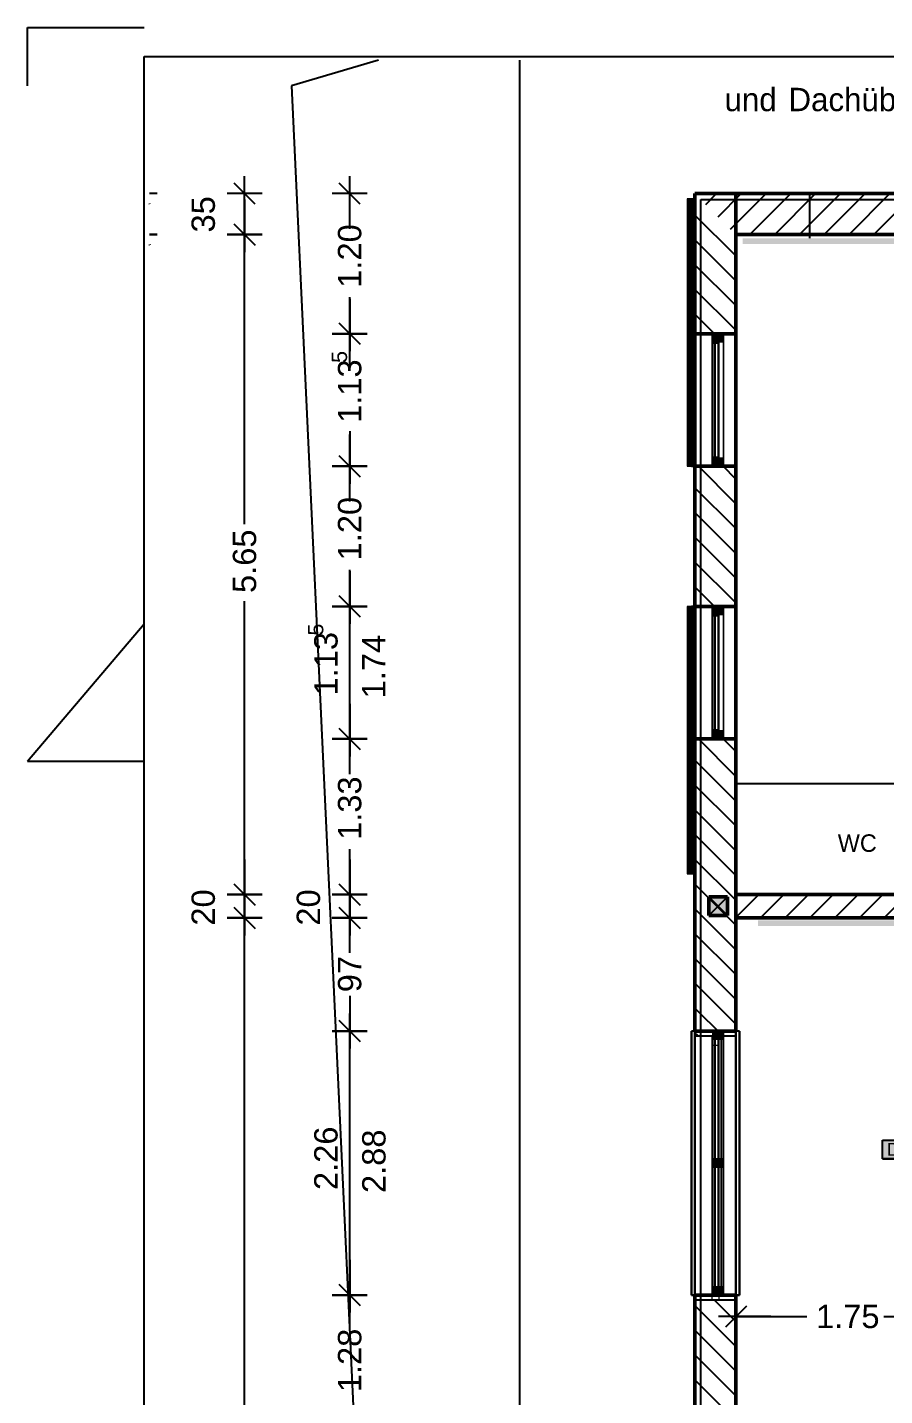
# Model space of a CAD drawing. Extents: x 0 to 756, y -25 to 420.
# Drawn here: x 0 to 146.7, y 185.7 to 420 of the extents above; entities that cross this region are included whole.
import ezdxf
from ezdxf.lldxf.tags import DXFTag

# ---------------------------------------------------------------- set-up
doc = ezdxf.new("R2010")
doc.units = 0
doc.layers.get('0').update_dxf_attribs({"lineweight": 25})
doc.layers.get('DEFPOINTS').update_dxf_attribs({"lineweight": 25})
for name, color, linetype, lineweight in [('A_Aussenwand', 7, 'Continuous', 25), ('A_Fenster', 7, 'Continuous', 25), ('A_Innenwand', 7, 'Continuous', 25), ('ALLGEMEIN01', 7, 'Continuous', 13), ('ALLGEMEIN03', 7, 'Continuous', 25), ('FENSTER', 7, 'Continuous', 13), ('FENSTERBANK', 7, 'Continuous', 13), ('H_Heizung', 7, 'Continuous', 25), ('PFOSTEN__ST_TZEN', 7, 'Continuous', 13), ('ST_TZE_HOLZ', 7, 'Continuous', 13), ('Standard', 7, 'Continuous', 25), ('VERSCHATTUNG', 7, 'Continuous', 13), ('WAND_HOLZ_NICHT_TRAGEND', 7, 'Continuous', 13), ('WAND_HOLZ_TRAGEND', 7, 'Continuous', 13), ('X_Planrahmen', 7, 'Continuous', 25), ('X_Text', 7, 'Continuous', 25)]:
    doc.layers.add(name, color=color, linetype=linetype, lineweight=lineweight)
doc.layers.add('A_Geschossdecke', color=7, linetype='Continuous', lineweight=25, true_color=0x008080)
doc.styles.get("Standard").update_dxf_attribs({"font": 'arial.ttf'})
tags = doc.linetypes.add('fein_strichliert', pattern=[4, 1, -2, 1]).pattern_tags.tags
tags[8:9] = [DXFTag(74, 4), DXFTag(75, 0), DXFTag(340, '0'), DXFTag(46, 0.0), DXFTag(50, 0.0), DXFTag(44, 0.0), DXFTag(45, 0.0)]
tags[6:7] = [DXFTag(74, 4), DXFTag(75, 0), DXFTag(340, '0'), DXFTag(46, 0.0), DXFTag(50, 0.0), DXFTag(44, 0.0), DXFTag(45, 0.0)]
tags[4:5] = [DXFTag(74, 4), DXFTag(75, 0), DXFTag(340, '0'), DXFTag(46, 0.0), DXFTag(50, 0.0), DXFTag(44, 0.0), DXFTag(45, 0.0)]
tags = doc.linetypes.add('VERDECKT2_S2', pattern=[0.27, 0.2, -0.07]).pattern_tags.tags
tags[6:7] = [DXFTag(74, 4), DXFTag(75, 0), DXFTag(340, '0'), DXFTag(46, 1.0), DXFTag(50, 0.0), DXFTag(44, 0.0), DXFTag(45, 0.0)]
tags[4:5] = [DXFTag(74, 4), DXFTag(75, 0), DXFTag(340, '0'), DXFTag(46, 1.0), DXFTag(50, 0.0), DXFTag(44, 0.0), DXFTag(45, 0.0)]

# ---------------------------------------------------------------- blocks, each defined once
blk = doc.blocks.new('Blockreferenz-A0T78OPROY', base_point=(0, -25))
at = {"layer": 'X_Planrahmen', "color": 0, "linetype": 'ByBlock', "lineweight": -2, "ltscale": 0.25}
for p, q in [((0, 420), (20, 420)), ((0, 410), (0, 420)), ((20, 415), (589, 415)), ((20, 5), (20, 415)), ((20, 317.8), (0, 294.3)), ((20, 294.3), (0, 294.3))]:
    blk.add_line(p, q, dxfattribs=at)
blk = doc.blocks.new('Referenz-A0T78OQ1OY')
at = {"layer": 'ALLGEMEIN01', "color": 0, "linetype": 'VERDECKT2_S2', "lineweight": -2, "ltscale": 0.25}
for p, q in [((60.12, 414.36), (45.23, 410)), ((84.28, 5.7), (84.28, 414.36)), ((133.91, 391.53), (133.91, 383.93))]:
    blk.add_line(p, q, dxfattribs=at)
at = {"layer": 'ALLGEMEIN03', "color": 0, "lineweight": -2}
blk.add_line((121.28, 290.53), (201.91, 290.53), dxfattribs=at)
at = {"layer": 'DEFPOINTS', "color": 0, "linetype": 'Continuous', "lineweight": -2, "ltscale": 0.25}
for p, q in [((114.28, 391.53), (114.28, 391.53)), ((114.28, 391.53), (114.28, 391.53)), ((114.28, 391.53), (114.28, 391.53)), ((114.28, 391.53), (114.28, 391.53)), ((114.28, 391.53), (114.28, 391.53)), ((114.28, 391.53), (114.28, 391.53)), ((114.28, 391.53), (114.28, 391.53)), ((114.28, 391.53), (114.28, 391.53)), ((37.19, 384.53), (37.19, 384.53)), ((121.28, 384.53), (121.28, 384.53)), ((121.28, 384.53), (121.28, 384.53)), ((121.28, 384.53), (121.28, 384.53)), ((121.28, 384.53), (121.28, 384.53)), ((121.28, 384.53), (121.28, 384.53)), ((121.28, 384.53), (121.28, 384.53)), ((121.28, 384.53), (121.28, 384.53)), ((121.28, 384.53), (121.28, 384.53)), ((55.19, 367.55), (55.19, 367.55)), ((114.28, 367.55), (114.28, 367.55)), ((114.28, 367.55), (114.28, 367.55)), ((55.19, 344.85), (55.19, 344.85)), ((114.28, 344.85), (114.28, 344.85)), ((114.28, 344.85), (114.28, 344.85)), ((55.19, 320.87), (55.19, 320.87)), ((114.28, 320.87), (114.28, 320.87)), ((114.28, 320.87), (114.28, 320.87)), ((55.19, 298.17), (55.19, 298.17)), ((114.28, 298.17), (114.28, 298.17)), ((114.28, 298.17), (114.28, 298.17)), ((37.19, 271.53), (37.19, 271.53)), ((55.19, 271.53), (55.19, 271.53)), ((121.28, 271.53), (121.28, 271.53)), ((121.28, 271.53), (121.28, 271.53)), ((121.28, 271.53), (121.28, 271.53)), ((121.28, 271.53), (121.28, 271.53)), ((37.19, 267.53), (37.19, 267.53)), ((55.19, 267.53), (55.19, 267.53)), ((121.28, 267.53), (121.28, 267.53)), ((121.28, 267.53), (121.28, 267.53)), ((121.28, 267.53), (121.28, 267.53)), ((121.28, 267.53), (121.28, 267.53)), ((121.28, 267.53), (121.28, 267.53)), ((121.28, 267.53), (121.28, 267.53)), ((55.19, 248.17), (55.19, 248.17)), ((114.28, 248.17), (114.28, 248.17)), ((114.28, 248.17), (114.28, 248.17)), ((55.19, 202.97), (55.19, 202.97)), ((114.28, 202.97), (114.28, 202.97)), ((114.28, 202.97), (114.28, 202.97)), ((121.28, 199.27), (121.28, 199.27))]:
    blk.add_line(p, q, dxfattribs=at)
at = {"layer": 'FENSTER', "color": 0, "linetype": 'Continuous', "ltscale": 0.13}
for p, q in [((119.18, 367.55), (117.34, 367.55)), ((117.34, 367.55), (117.34, 366.15)), ((117.34, 367.55), (117.34, 366.15)), ((119.18, 367.55), (117.34, 367.55)), ((117.34, 367.55), (117.34, 367.55)), ((117.34, 367.55), (117.34, 366.15)), ((119.18, 367.55), (117.34, 367.55)), ((117.34, 366.15), (119.18, 366.15)), ((119.18, 366.15), (117.34, 366.15)), ((117.34, 366.15), (117.34, 346.25)), ((117.34, 366.15), (119.18, 366.15)), ((117.34, 366.15), (117.34, 366.15)), ((119.18, 366.15), (117.34, 366.15)), ((117.34, 366.15), (117.34, 346.25)), ((119.18, 366.15), (117.34, 366.15)), ((117.34, 366.15), (117.34, 366.15)), ((117.34, 366.15), (117.34, 346.25)), ((119.18, 366.15), (117.34, 366.15)), ((117.34, 366.15), (117.34, 346.25)), ((119.18, 366.15), (117.34, 366.15)), ((117.34, 366.15), (117.34, 366.15)), ((117.34, 366.15), (117.34, 346.25)), ((119.18, 366.15), (117.34, 366.15)), ((118.26, 346.25), (118.26, 366.15)), ((118.26, 366.15), (118.26, 366.15)), ((118.26, 366.15), (118.26, 346.25)), ((119.18, 366.15), (119.18, 367.55)), ((119.18, 366.15), (119.18, 367.55)), ((119.18, 367.55), (119.18, 367.55)), ((119.18, 367.55), (119.18, 366.15)), ((119.18, 346.25), (119.18, 366.15)), ((119.18, 366.15), (119.18, 366.15)), ((119.18, 346.25), (119.18, 366.15)), ((119.18, 366.15), (119.18, 366.15)), ((119.18, 366.15), (119.18, 346.25)), ((119.18, 346.25), (119.18, 366.15)), ((119.18, 366.15), (119.18, 366.15)), ((119.18, 366.15), (119.18, 346.25)), ((119.18, 346.25), (117.34, 346.25)), ((117.34, 346.25), (117.34, 344.85)), ((117.34, 346.25), (119.18, 346.25)), ((117.34, 346.25), (117.34, 344.85)), ((119.18, 346.25), (117.34, 346.25)), ((117.34, 346.25), (117.34, 346.25)), ((117.34, 346.25), (117.34, 344.85)), ((119.18, 346.25), (117.34, 346.25)), ((117.34, 346.25), (119.18, 346.25)), ((117.34, 346.25), (117.34, 346.25)), ((119.18, 346.25), (117.34, 346.25)), ((117.34, 346.25), (119.18, 346.25)), ((117.34, 346.25), (117.34, 346.25)), ((119.18, 346.25), (117.34, 346.25)), ((117.34, 344.85), (119.18, 344.85)), ((117.34, 344.85), (119.18, 344.85)), ((117.34, 344.85), (117.34, 344.85)), ((119.18, 344.85), (117.34, 344.85)), ((118.26, 346.25), (118.26, 346.25)), ((119.18, 344.85), (119.18, 346.25)), ((119.18, 344.85), (119.18, 346.25)), ((119.18, 346.25), (119.18, 346.25)), ((119.18, 346.25), (119.18, 344.85)), ((119.18, 346.25), (119.18, 346.25)), ((119.18, 346.25), (119.18, 346.25)), ((119.18, 344.85), (119.18, 344.85)), ((119.18, 320.87), (117.34, 320.87)), ((117.34, 320.87), (117.34, 319.47)), ((117.34, 320.87), (117.34, 319.47)), ((119.18, 320.87), (117.34, 320.87)), ((117.34, 320.87), (117.34, 320.87)), ((117.34, 320.87), (117.34, 319.47)), ((119.18, 320.87), (117.34, 320.87)), ((117.34, 319.47), (119.18, 319.47)), ((119.18, 319.47), (117.34, 319.47)), ((117.34, 319.47), (117.34, 299.57)), ((117.34, 319.47), (119.18, 319.47)), ((117.34, 319.47), (117.34, 319.47)), ((119.18, 319.47), (117.34, 319.47)), ((117.34, 319.47), (117.34, 299.57)), ((119.18, 319.47), (117.34, 319.47)), ((117.34, 319.47), (117.34, 319.47)), ((117.34, 319.47), (117.34, 299.57)), ((119.18, 319.47), (117.34, 319.47)), ((117.34, 319.47), (117.34, 299.57)), ((119.18, 319.47), (117.34, 319.47)), ((117.34, 319.47), (117.34, 319.47)), ((117.34, 319.47), (117.34, 299.57)), ((119.18, 319.47), (117.34, 319.47)), ((118.26, 299.57), (118.26, 319.47)), ((118.26, 319.47), (118.26, 319.47)), ((118.26, 319.47), (118.26, 299.57)), ((119.18, 319.47), (119.18, 320.87)), ((119.18, 319.47), (119.18, 320.87)), ((119.18, 320.87), (119.18, 320.87)), ((119.18, 320.87), (119.18, 319.47)), ((119.18, 299.57), (119.18, 319.47)), ((119.18, 319.47), (119.18, 319.47)), ((119.18, 299.57), (119.18, 319.47)), ((119.18, 319.47), (119.18, 319.47)), ((119.18, 319.47), (119.18, 299.57)), ((119.18, 299.57), (119.18, 319.47)), ((119.18, 319.47), (119.18, 319.47)), ((119.18, 319.47), (119.18, 299.57)), ((119.18, 299.57), (117.34, 299.57)), ((117.34, 299.57), (117.34, 298.17)), ((117.34, 299.57), (119.18, 299.57)), ((117.34, 299.57), (117.34, 298.17)), ((119.18, 299.57), (117.34, 299.57)), ((117.34, 299.57), (117.34, 299.57)), ((117.34, 299.57), (117.34, 298.17)), ((119.18, 299.57), (117.34, 299.57)), ((117.34, 299.57), (119.18, 299.57)), ((117.34, 299.57), (117.34, 299.57)), ((119.18, 299.57), (117.34, 299.57)), ((117.34, 299.57), (119.18, 299.57)), ((117.34, 299.57), (117.34, 299.57)), ((119.18, 299.57), (117.34, 299.57)), ((117.34, 298.17), (119.18, 298.17)), ((117.34, 298.17), (119.18, 298.17)), ((117.34, 298.17), (117.34, 298.17)), ((119.18, 298.17), (117.34, 298.17)), ((118.26, 299.57), (118.26, 299.57)), ((119.18, 298.17), (119.18, 299.57)), ((119.18, 298.17), (119.18, 299.57)), ((119.18, 299.57), (119.18, 299.57)), ((119.18, 299.57), (119.18, 298.17)), ((119.18, 299.57), (119.18, 299.57)), ((119.18, 299.57), (119.18, 299.57)), ((119.18, 298.17), (119.18, 298.17)), ((117.34, 246.77), (117.34, 248.17)), ((117.34, 248.17), (119.18, 248.17)), ((117.34, 248.17), (117.34, 246.77)), ((119.18, 248.17), (117.34, 248.17)), ((117.34, 248.17), (117.34, 246.77)), ((117.34, 248.17), (117.34, 248.17)), ((117.34, 248.17), (119.18, 248.17)), ((119.18, 246.77), (117.34, 246.77)), ((117.34, 226.27), (117.34, 246.77)), ((117.34, 246.77), (119.18, 246.77)), ((117.34, 246.77), (119.18, 246.77)), ((117.34, 246.77), (117.34, 246.77)), ((117.34, 246.77), (119.18, 246.77)), ((117.34, 246.77), (117.34, 204.37)), ((119.18, 246.77), (117.34, 246.77)), ((117.34, 246.77), (117.34, 204.37)), ((117.34, 246.77), (117.34, 246.77)), ((117.34, 246.77), (119.18, 246.77)), ((117.34, 246.77), (117.34, 204.37)), ((119.18, 246.77), (117.34, 246.77)), ((117.34, 246.77), (117.34, 204.37)), ((117.34, 246.77), (117.34, 246.77)), ((117.34, 246.77), (119.18, 246.77)), ((118.26, 246.77), (118.26, 226.27)), ((118.26, 226.27), (118.26, 246.77)), ((118.26, 246.77), (118.26, 246.77)), ((119.18, 248.17), (119.18, 246.77)), ((119.18, 246.77), (119.18, 248.17)), ((119.18, 248.17), (119.18, 246.77)), ((119.18, 248.17), (119.18, 248.17)), ((119.18, 246.77), (119.18, 226.27)), ((119.18, 246.77), (119.18, 246.77)), ((119.18, 204.37), (119.18, 246.77)), ((119.18, 246.77), (119.18, 204.37)), ((119.18, 246.77), (119.18, 246.77)), ((119.18, 204.37), (119.18, 246.77)), ((119.18, 246.77), (119.18, 204.37)), ((119.18, 246.77), (119.18, 246.77)), ((119.18, 226.27), (117.34, 226.27)), ((117.34, 224.87), (117.34, 226.27)), ((117.34, 226.27), (119.18, 226.27)), ((117.34, 226.27), (117.34, 224.87)), ((119.18, 226.27), (117.34, 226.27)), ((117.34, 226.27), (117.34, 224.87)), ((117.34, 226.27), (117.34, 226.27)), ((117.34, 226.27), (119.18, 226.27)), ((118.26, 226.27), (118.26, 226.27)), ((119.18, 226.27), (119.18, 224.87)), ((119.18, 224.87), (119.18, 226.27)), ((119.18, 226.27), (119.18, 224.87)), ((119.18, 226.27), (119.18, 226.27)), ((117.34, 224.87), (119.18, 224.87)), ((117.34, 204.37), (117.34, 224.87)), ((119.18, 224.87), (117.34, 224.87)), ((117.34, 224.87), (119.18, 224.87)), ((117.34, 224.87), (117.34, 224.87)), ((117.34, 224.87), (119.18, 224.87)), ((118.26, 224.87), (118.26, 204.37)), ((118.26, 204.37), (118.26, 224.87)), ((118.26, 224.87), (118.26, 224.87)), ((119.18, 224.87), (119.18, 204.37)), ((119.18, 224.87), (119.18, 224.87)), ((117.34, 202.97), (117.34, 204.37)), ((117.34, 204.37), (119.18, 204.37)), ((119.18, 204.37), (117.34, 204.37)), ((117.34, 204.37), (117.34, 202.97)), ((119.18, 204.37), (117.34, 204.37)), ((117.34, 204.37), (117.34, 202.97)), ((117.34, 204.37), (117.34, 204.37)), ((117.34, 204.37), (119.18, 204.37)), ((117.34, 204.37), (119.18, 204.37)), ((117.34, 204.37), (117.34, 204.37)), ((117.34, 204.37), (119.18, 204.37)), ((117.34, 204.37), (119.18, 204.37)), ((117.34, 204.37), (117.34, 204.37)), ((117.34, 204.37), (119.18, 204.37)), ((118.26, 204.37), (118.26, 204.37)), ((119.18, 204.37), (119.18, 202.97)), ((119.18, 202.97), (119.18, 204.37)), ((119.18, 204.37), (119.18, 202.97)), ((119.18, 204.37), (119.18, 204.37)), ((119.18, 204.37), (119.18, 204.37)), ((119.18, 204.37), (119.18, 204.37)), ((119.18, 202.97), (117.34, 202.97)), ((117.34, 202.97), (119.18, 202.97)), ((117.34, 202.97), (117.34, 202.97)), ((117.34, 202.97), (119.18, 202.97)), ((119.18, 202.97), (119.18, 202.97))]:
    blk.add_line(p, q, dxfattribs=at)
for points in [[(117.34, 366.15), (119.18, 366.15), (117.34, 367.55)], [(119.18, 366.15), (119.18, 367.55), (117.34, 367.55)], [(117.34, 344.85), (119.18, 344.85), (117.34, 346.25)], [(119.18, 344.85), (119.18, 346.25), (117.34, 346.25)], [(117.34, 319.47), (119.18, 319.47), (117.34, 320.87)], [(119.18, 319.47), (119.18, 320.87), (117.34, 320.87)], [(117.34, 298.17), (119.18, 298.17), (117.34, 299.57)], [(119.18, 298.17), (119.18, 299.57), (117.34, 299.57)], [(117.34, 246.77), (119.18, 246.77), (117.34, 248.17)], [(119.18, 246.77), (119.18, 248.17), (117.34, 248.17)], [(117.34, 224.87), (119.18, 224.87), (117.34, 226.27)], [(119.18, 224.87), (119.18, 226.27), (117.34, 226.27)], [(117.34, 202.97), (119.18, 202.97), (117.34, 204.37)], [(119.18, 202.97), (119.18, 204.37), (117.34, 204.37)]]:
    blk.add_solid(points, dxfattribs=at)
at = {"layer": 'FENSTERBANK', "color": 0, "lineweight": -2}
for p, q in [((113.68, 367.55), (113.68, 344.85)), ((117.76, 367.55), (113.68, 367.55)), ((114.28, 367.55), (113.68, 367.55)), ((113.68, 367.55), (113.68, 367.55)), ((113.68, 344.85), (113.68, 367.55)), ((113.68, 367.55), (113.68, 344.85)), ((117.76, 367.55), (113.68, 367.55)), ((114.28, 367.55), (113.68, 367.55)), ((113.68, 367.55), (113.68, 367.55)), ((113.68, 344.85), (113.68, 367.55)), ((114.28, 367.55), (114.28, 367.55)), ((117.76, 367.55), (114.28, 367.55)), ((114.28, 367.55), (114.28, 344.85)), ((114.28, 344.85), (114.28, 367.55)), ((114.28, 367.55), (114.28, 367.55)), ((117.76, 367.55), (114.28, 367.55)), ((114.28, 367.55), (114.28, 344.85)), ((114.28, 344.85), (114.28, 367.55)), ((117.76, 344.85), (117.76, 367.55)), ((117.76, 367.55), (117.76, 367.55)), ((117.76, 344.85), (117.76, 367.55)), ((117.76, 344.85), (117.76, 367.55)), ((117.76, 367.55), (117.76, 367.55)), ((117.76, 344.85), (117.76, 367.55)), ((113.68, 344.85), (117.76, 344.85)), ((114.28, 344.85), (113.68, 344.85)), ((113.68, 344.85), (113.68, 344.85)), ((113.68, 344.85), (117.76, 344.85)), ((114.28, 344.85), (113.68, 344.85)), ((113.68, 344.85), (113.68, 344.85)), ((114.28, 344.85), (114.28, 344.85)), ((117.76, 344.85), (114.28, 344.85)), ((114.28, 344.85), (114.28, 344.85)), ((117.76, 344.85), (114.28, 344.85)), ((117.76, 344.85), (117.76, 344.85)), ((117.76, 344.85), (117.76, 344.85)), ((113.68, 320.87), (113.68, 298.17)), ((117.76, 320.87), (113.68, 320.87)), ((114.28, 320.87), (113.68, 320.87)), ((113.68, 320.87), (113.68, 320.87)), ((113.68, 298.17), (113.68, 320.87)), ((113.68, 320.87), (113.68, 298.17)), ((117.76, 320.87), (113.68, 320.87)), ((114.28, 320.87), (113.68, 320.87)), ((113.68, 320.87), (113.68, 320.87)), ((113.68, 298.17), (113.68, 320.87)), ((114.28, 320.87), (114.28, 320.87)), ((117.76, 320.87), (114.28, 320.87)), ((114.28, 320.87), (114.28, 298.17)), ((114.28, 298.17), (114.28, 320.87)), ((114.28, 320.87), (114.28, 320.87)), ((117.76, 320.87), (114.28, 320.87)), ((114.28, 320.87), (114.28, 298.17)), ((114.28, 298.17), (114.28, 320.87)), ((117.76, 298.17), (117.76, 320.87)), ((117.76, 320.87), (117.76, 320.87)), ((117.76, 298.17), (117.76, 320.87)), ((117.76, 298.17), (117.76, 320.87)), ((117.76, 320.87), (117.76, 320.87)), ((117.76, 298.17), (117.76, 320.87)), ((113.68, 298.17), (117.76, 298.17)), ((114.28, 298.17), (113.68, 298.17)), ((113.68, 298.17), (113.68, 298.17)), ((113.68, 298.17), (117.76, 298.17)), ((114.28, 298.17), (113.68, 298.17)), ((113.68, 298.17), (113.68, 298.17)), ((114.28, 298.17), (114.28, 298.17)), ((117.76, 298.17), (114.28, 298.17)), ((114.28, 298.17), (114.28, 298.17)), ((117.76, 298.17), (114.28, 298.17)), ((117.76, 298.17), (117.76, 298.17)), ((117.76, 298.17), (117.76, 298.17)), ((113.68, 248.17), (113.68, 202.97)), ((117.76, 248.17), (113.68, 248.17)), ((114.28, 248.17), (113.68, 248.17)), ((113.68, 248.17), (113.68, 248.17)), ((113.68, 202.97), (113.68, 248.17)), ((114.28, 248.17), (114.28, 248.17)), ((117.76, 248.17), (114.28, 248.17)), ((114.28, 248.17), (114.28, 202.97)), ((114.28, 202.97), (114.28, 248.17)), ((117.76, 202.97), (117.76, 248.17)), ((117.76, 248.17), (117.76, 248.17)), ((117.76, 202.97), (117.76, 248.17)), ((118.76, 248.17), (118.76, 202.97)), ((121.88, 248.17), (118.76, 248.17)), ((118.76, 248.17), (118.76, 248.17)), ((121.28, 248.17), (118.76, 248.17)), ((118.76, 248.17), (118.76, 202.97)), ((121.88, 248.17), (121.28, 248.17)), ((121.28, 248.17), (121.28, 248.17)), ((121.28, 248.17), (121.28, 202.97)), ((121.28, 202.97), (121.28, 248.17)), ((121.88, 202.97), (121.88, 248.17)), ((121.88, 248.17), (121.88, 248.17)), ((121.88, 248.17), (121.88, 202.97)), ((113.68, 202.97), (117.76, 202.97)), ((114.28, 202.97), (113.68, 202.97)), ((113.68, 202.97), (113.68, 202.97)), ((114.28, 202.97), (114.28, 202.97)), ((117.76, 202.97), (114.28, 202.97)), ((117.76, 202.97), (117.76, 202.97)), ((118.76, 202.97), (121.88, 202.97)), ((118.76, 202.97), (118.76, 202.97)), ((121.28, 202.97), (118.76, 202.97)), ((121.28, 202.97), (121.28, 202.97)), ((121.88, 202.97), (121.28, 202.97)), ((121.88, 202.97), (121.88, 202.97))]:
    blk.add_line(p, q, dxfattribs=at)
at = {"layer": 'FENSTERBANK', "color": 0, "lineweight": 18}
for p, q in [((114.28, 367.55), (114.28, 344.85)), ((114.28, 367.55), (114.28, 344.85)), ((114.28, 320.87), (114.28, 298.17)), ((114.28, 320.87), (114.28, 298.17)), ((114.28, 248.17), (114.28, 202.97)), ((121.28, 248.17), (121.28, 202.97))]:
    blk.add_line(p, q, dxfattribs=at)
at = {"layer": 'ST_TZE_HOLZ', "color": 0, "lineweight": -2}
for p, q in [((116.66, 271.13), (116.66, 267.93)), ((119.86, 271.13), (116.66, 271.13)), ((116.66, 271.13), (119.86, 271.13)), ((116.66, 267.93), (116.66, 271.13)), ((116.66, 271.13), (116.66, 271.13)), ((119.86, 267.93), (119.86, 271.13)), ((119.86, 271.13), (119.86, 267.93)), ((119.86, 271.13), (119.86, 271.13)), ((116.66, 267.93), (119.86, 267.93)), ((119.86, 267.93), (116.66, 267.93)), ((116.66, 267.93), (116.66, 267.93)), ((119.86, 267.93), (119.86, 267.93))]:
    blk.add_line(p, q, dxfattribs=at)
at = {"layer": 'ST_TZE_HOLZ', "color": 0, "lineweight": 18}
for points in [[(116.66, 267.93), (119.86, 267.93), (116.66, 271.13)], [(119.86, 267.93), (119.86, 271.13), (116.66, 271.13)]]:
    blk.add_solid(points, dxfattribs=at)
at = {"layer": 'Standard', "color": 0, "linetype": 'VERDECKT2_S2', "lineweight": -2, "ltscale": 0.25}
blk.add_line((45.23, 410), (58.9, 116.36), dxfattribs=at)
at = {"layer": 'Standard', "color": 0, "lineweight": -2}
for p, q in [((37.19, 385.53), (37.19, 394.53)), ((55.19, 385.53), (55.19, 394.53)), ((22.19, 391.53), (20.88, 391.53)), ((40.19, 391.53), (34.19, 391.53)), ((38.99, 389.73), (35.39, 393.33)), ((37.19, 384.53), (37.19, 391.53)), ((58.19, 391.53), (52.19, 391.53)), ((56.99, 389.73), (53.39, 393.33)), ((55.19, 387.03), (55.19, 391.53)), ((20.99, 389.73), (20.88, 389.85)), ((37.19, 390.53), (37.19, 381.53)), ((37.19, 378.53), (37.19, 387.53)), ((22.19, 384.53), (20.88, 384.53)), ((20.88, 384.53), (22.19, 384.53)), ((40.19, 384.53), (34.19, 384.53)), ((34.19, 384.53), (40.19, 384.53)), ((38.99, 382.73), (35.39, 386.33)), ((35.39, 386.33), (38.99, 382.73)), ((37.19, 334.97), (37.19, 384.53)), ((20.99, 382.73), (20.88, 382.85)), ((20.88, 382.85), (20.99, 382.73)), ((55.19, 367.55), (55.19, 373.83)), ((55.19, 373.55), (55.19, 364.55)), ((55.19, 361.55), (55.19, 370.55)), ((56.99, 365.75), (53.39, 369.35)), ((53.39, 369.35), (56.99, 365.75)), ((58.19, 367.55), (52.19, 367.55)), ((52.19, 367.55), (58.19, 367.55)), ((55.19, 366.29), (55.19, 367.55)), ((55.19, 350.85), (55.19, 341.85)), ((55.19, 344.85), (55.19, 350.29)), ((55.19, 338.85), (55.19, 347.85)), ((58.19, 344.85), (52.19, 344.85)), ((52.19, 344.85), (58.19, 344.85)), ((56.99, 343.05), (53.39, 346.65)), ((53.39, 346.65), (56.99, 343.05)), ((55.19, 340.34), (55.19, 344.85)), ((55.19, 320.87), (55.19, 327.14)), ((55.19, 326.87), (55.19, 317.87)), ((55.19, 314.87), (55.19, 323.87)), ((37.19, 271.53), (37.19, 321.77)), ((56.99, 319.07), (53.39, 322.67)), ((53.39, 322.67), (56.99, 319.07)), ((58.19, 320.87), (52.19, 320.87)), ((52.19, 320.87), (58.19, 320.87)), ((55.19, 298.17), (55.19, 320.87)), ((55.19, 304.17), (55.19, 295.17)), ((56.99, 296.37), (53.39, 299.97)), ((53.39, 299.97), (56.99, 296.37)), ((55.19, 292.17), (55.19, 301.17)), ((58.19, 298.17), (52.19, 298.17)), ((52.19, 298.17), (58.19, 298.17)), ((55.19, 292.49), (55.19, 298.17)), ((55.19, 271.53), (55.19, 279.29)), ((37.19, 277.53), (37.19, 268.53)), ((55.19, 277.53), (55.19, 268.53)), ((37.19, 265.53), (37.19, 274.53)), ((55.19, 265.53), (55.19, 274.53)), ((38.99, 269.73), (35.39, 273.33)), ((35.39, 273.33), (38.99, 269.73)), ((37.19, 273.53), (37.19, 264.53)), ((56.99, 269.73), (53.39, 273.33)), ((53.39, 273.33), (56.99, 269.73)), ((55.19, 273.53), (55.19, 264.53)), ((40.19, 271.53), (34.19, 271.53)), ((34.19, 271.53), (40.19, 271.53)), ((37.19, 267.53), (37.19, 271.53)), ((37.19, 261.53), (37.19, 270.53)), ((58.19, 271.53), (52.19, 271.53)), ((52.19, 271.53), (58.19, 271.53)), ((55.19, 267.53), (55.19, 271.53)), ((55.19, 261.53), (55.19, 270.53)), ((116.66, 271.13), (119.86, 267.93)), ((119.86, 271.13), (116.66, 267.93)), ((119.86, 267.93), (119.86, 271.13)), ((40.19, 267.53), (34.19, 267.53)), ((34.19, 267.53), (40.19, 267.53)), ((38.99, 265.73), (35.39, 269.33)), ((35.39, 269.33), (38.99, 265.73)), ((37.19, 164.29), (37.19, 267.53)), ((58.19, 267.53), (52.19, 267.53)), ((52.19, 267.53), (58.19, 267.53)), ((56.99, 265.73), (53.39, 269.33)), ((53.39, 269.33), (56.99, 265.73)), ((55.19, 264.26), (55.19, 267.53)), ((55.19, 254.17), (55.19, 245.17)), ((55.19, 242.17), (55.19, 251.17)), ((55.19, 248.17), (55.19, 251.06)), ((56.99, 246.37), (53.39, 249.97)), ((53.39, 249.97), (56.99, 246.37)), ((58.19, 248.17), (52.19, 248.17)), ((52.19, 248.17), (58.19, 248.17)), ((55.19, 202.97), (55.19, 248.17)), ((55.19, 208.97), (55.19, 199.97)), ((56.99, 201.17), (53.39, 204.77)), ((53.39, 204.77), (56.99, 201.17)), ((55.19, 196.97), (55.19, 205.97)), ((58.19, 202.97), (52.19, 202.97)), ((52.19, 202.97), (58.19, 202.97)), ((55.19, 197.93), (55.19, 202.97)), ((121.28, 202.27), (121.28, 196.27)), ((127.28, 199.27), (118.28, 199.27)), ((123.08, 201.07), (119.48, 197.47)), ((121.28, 199.27), (133.42, 199.27)), ((146.62, 199.27), (156.25, 199.27))]:
    blk.add_line(p, q, dxfattribs=at)
at = {"layer": 'VERSCHATTUNG', "color": 0, "linetype": 'Continuous', "ltscale": 0.13}
for p, q in [((112.96, 390.65), (112.96, 344.85)), ((114.16, 390.65), (112.96, 390.65)), ((113.08, 390.65), (112.96, 390.65)), ((112.96, 390.65), (112.96, 390.65)), ((112.96, 390.65), (112.96, 390.65)), ((112.96, 390.65), (112.96, 390.65)), ((112.96, 390.65), (112.96, 367.75)), ((113.08, 390.65), (114.28, 390.65)), ((113.08, 344.85), (113.08, 390.65)), ((113.08, 390.65), (113.08, 390.65)), ((113.08, 390.65), (113.08, 390.65)), ((113.08, 390.65), (113.08, 367.75)), ((113.24, 390.65), (113.24, 344.85)), ((113.92, 390.65), (113.24, 390.65)), ((113.24, 390.65), (113.24, 390.65)), ((113.48, 390.65), (113.24, 390.65)), ((113.24, 344.85), (113.24, 390.65)), ((113.28, 390.65), (113.28, 367.55)), ((113.88, 390.65), (113.28, 390.65)), ((113.28, 390.65), (113.28, 367.55)), ((113.88, 390.65), (113.28, 390.65)), ((113.28, 390.65), (113.28, 390.65)), ((113.28, 390.65), (113.28, 367.55)), ((113.28, 390.65), (113.88, 390.65)), ((113.34, 390.65), (113.34, 344.85)), ((113.48, 390.65), (113.34, 390.65)), ((113.82, 390.65), (113.34, 390.65)), ((113.34, 390.65), (113.34, 390.65)), ((113.34, 390.65), (113.34, 344.85)), ((113.48, 389.55), (113.48, 390.65)), ((113.48, 390.65), (113.48, 390.65)), ((113.48, 390.65), (113.48, 389.55)), ((113.48, 389.45), (113.48, 389.55)), ((113.48, 389.55), (113.58, 389.55)), ((113.68, 389.55), (113.48, 389.55)), ((113.48, 389.55), (113.48, 389.35)), ((113.48, 389.55), (113.48, 389.55)), ((113.48, 389.55), (113.48, 389.55)), ((113.88, 389.45), (113.48, 389.45)), ((113.48, 389.45), (113.48, 368.75)), ((113.48, 389.35), (113.48, 389.45)), ((113.48, 389.45), (113.48, 389.45)), ((113.48, 389.45), (113.48, 368.75)), ((113.48, 389.45), (113.88, 389.45)), ((113.58, 389.35), (113.48, 389.35)), ((113.48, 389.35), (113.68, 389.35)), ((113.48, 368.85), (113.48, 389.35)), ((113.48, 389.35), (113.48, 368.85)), ((113.48, 389.35), (113.48, 389.35)), ((113.48, 389.35), (113.48, 389.35)), ((113.58, 389.55), (113.68, 389.55)), ((113.68, 389.35), (113.58, 389.35)), ((113.68, 390.65), (113.68, 389.55)), ((113.82, 390.65), (113.68, 390.65)), ((113.92, 390.65), (113.68, 390.65)), ((113.68, 390.65), (113.68, 390.65)), ((113.68, 389.55), (113.68, 390.65)), ((113.68, 389.55), (113.68, 389.45)), ((113.68, 389.35), (113.68, 389.55)), ((113.68, 389.55), (113.68, 389.55)), ((113.68, 389.55), (113.68, 389.55)), ((113.68, 389.45), (113.68, 389.35)), ((113.68, 389.35), (113.68, 368.85)), ((113.68, 368.85), (113.68, 389.35)), ((113.68, 389.35), (113.68, 389.35)), ((113.68, 389.35), (113.68, 389.35)), ((113.82, 344.85), (113.82, 390.65)), ((113.82, 390.65), (113.82, 390.65)), ((113.82, 390.65), (113.82, 344.85)), ((113.88, 367.55), (113.88, 390.65)), ((113.88, 367.55), (113.88, 390.65)), ((113.88, 390.65), (113.88, 367.55)), ((113.88, 390.65), (113.88, 390.65)), ((113.88, 368.75), (113.88, 389.45)), ((113.88, 368.75), (113.88, 389.45)), ((113.88, 389.45), (113.88, 389.45)), ((113.92, 344.85), (113.92, 390.65)), ((113.92, 390.65), (113.92, 390.65)), ((113.92, 390.65), (113.92, 344.85)), ((114.28, 390.65), (114.16, 390.65)), ((114.16, 390.65), (114.16, 367.75)), ((114.16, 344.85), (114.16, 390.65)), ((114.16, 390.65), (114.16, 390.65)), ((114.16, 390.65), (114.16, 390.65)), ((114.28, 367.75), (114.28, 390.65)), ((114.28, 390.65), (114.28, 344.85)), ((114.28, 390.65), (114.28, 390.65)), ((114.28, 390.65), (114.28, 390.65)), ((114.28, 390.65), (114.28, 390.65)), ((113.48, 368.75), (113.48, 368.85)), ((113.48, 368.85), (113.58, 368.85)), ((113.68, 368.85), (113.48, 368.85)), ((113.48, 368.85), (113.48, 368.65)), ((113.48, 368.85), (113.48, 368.85)), ((113.48, 368.85), (113.48, 368.85)), ((113.48, 368.75), (113.88, 368.75)), ((113.48, 368.65), (113.48, 368.75)), ((113.48, 368.75), (113.48, 368.75)), ((113.48, 368.75), (113.88, 368.75)), ((113.58, 368.65), (113.48, 368.65)), ((113.48, 368.65), (113.68, 368.65)), ((113.48, 344.85), (113.48, 368.65)), ((113.48, 368.65), (113.48, 344.85)), ((113.48, 368.65), (113.48, 368.65)), ((113.48, 368.65), (113.48, 368.65)), ((113.58, 368.85), (113.68, 368.85)), ((113.68, 368.65), (113.58, 368.65)), ((113.68, 368.85), (113.68, 368.75)), ((113.68, 368.65), (113.68, 368.85)), ((113.68, 368.85), (113.68, 368.85)), ((113.68, 368.85), (113.68, 368.85)), ((113.68, 368.75), (113.68, 368.65)), ((113.68, 368.65), (113.68, 344.85)), ((113.68, 344.85), (113.68, 368.65)), ((113.68, 368.65), (113.68, 368.65)), ((113.68, 368.65), (113.68, 368.65)), ((113.88, 368.75), (113.88, 368.75)), ((112.96, 367.75), (112.96, 344.85)), ((113.08, 367.75), (113.08, 344.85)), ((113.28, 367.55), (113.88, 367.55)), ((113.28, 367.55), (113.88, 367.55)), ((113.28, 367.55), (113.28, 367.55)), ((113.88, 367.55), (113.28, 367.55)), ((113.88, 367.55), (113.88, 367.55)), ((114.16, 367.75), (114.16, 344.85)), ((114.28, 344.85), (114.28, 367.75)), ((112.96, 344.85), (114.16, 344.85)), ((112.96, 344.85), (112.96, 344.85)), ((112.96, 344.85), (112.96, 344.85)), ((112.96, 344.85), (112.96, 344.85)), ((112.96, 344.85), (113.08, 344.85)), ((114.28, 344.85), (113.08, 344.85)), ((113.08, 344.85), (113.08, 344.85)), ((113.08, 344.85), (113.08, 344.85)), ((113.24, 344.85), (113.92, 344.85)), ((113.24, 344.85), (113.48, 344.85)), ((113.24, 344.85), (113.24, 344.85)), ((113.34, 344.85), (113.48, 344.85)), ((113.34, 344.85), (113.34, 344.85)), ((113.34, 344.85), (113.82, 344.85)), ((113.48, 344.85), (113.48, 344.85)), ((113.68, 344.85), (113.82, 344.85)), ((113.68, 344.85), (113.92, 344.85)), ((113.68, 344.85), (113.68, 344.85)), ((113.82, 344.85), (113.82, 344.85)), ((113.92, 344.85), (113.92, 344.85)), ((114.16, 344.85), (114.28, 344.85)), ((114.16, 344.85), (114.16, 344.85)), ((114.16, 344.85), (114.16, 344.85)), ((114.28, 344.85), (114.28, 344.85)), ((114.28, 344.85), (114.28, 344.85)), ((114.28, 344.85), (114.28, 344.85)), ((114.16, 320.87), (112.96, 320.87)), ((112.96, 320.87), (112.96, 275.07)), ((112.96, 320.87), (112.96, 320.87)), ((112.96, 320.87), (112.96, 320.87)), ((113.08, 320.87), (112.96, 320.87)), ((112.96, 320.87), (112.96, 320.87)), ((112.96, 320.87), (112.96, 297.97)), ((113.08, 275.07), (113.08, 320.87)), ((113.08, 320.87), (114.28, 320.87)), ((113.08, 320.87), (113.08, 320.87)), ((113.08, 320.87), (113.08, 320.87)), ((113.08, 320.87), (113.08, 297.97)), ((113.24, 320.87), (113.24, 275.07)), ((113.92, 320.87), (113.24, 320.87)), ((113.48, 320.87), (113.24, 320.87)), ((113.24, 320.87), (113.24, 320.87)), ((113.24, 275.07), (113.24, 320.87)), ((113.48, 320.87), (113.34, 320.87)), ((113.34, 320.87), (113.34, 275.07)), ((113.82, 320.87), (113.34, 320.87)), ((113.34, 320.87), (113.34, 320.87)), ((113.34, 320.87), (113.34, 275.07)), ((113.48, 297.07), (113.48, 320.87)), ((113.48, 320.87), (113.48, 320.87)), ((113.48, 320.87), (113.48, 297.07)), ((113.82, 320.87), (113.68, 320.87)), ((113.68, 320.87), (113.68, 297.07)), ((113.92, 320.87), (113.68, 320.87)), ((113.68, 320.87), (113.68, 320.87)), ((113.68, 297.07), (113.68, 320.87)), ((113.82, 275.07), (113.82, 320.87)), ((113.82, 320.87), (113.82, 320.87)), ((113.82, 320.87), (113.82, 275.07)), ((113.92, 275.07), (113.92, 320.87)), ((113.92, 320.87), (113.92, 320.87)), ((113.92, 320.87), (113.92, 275.07)), ((114.28, 320.87), (114.16, 320.87)), ((114.16, 320.87), (114.16, 297.97)), ((114.16, 275.07), (114.16, 320.87)), ((114.16, 320.87), (114.16, 320.87)), ((114.16, 320.87), (114.16, 320.87)), ((114.28, 297.97), (114.28, 320.87)), ((114.28, 320.87), (114.28, 275.07)), ((114.28, 320.87), (114.28, 320.87)), ((114.28, 320.87), (114.28, 320.87)), ((114.28, 320.87), (114.28, 320.87)), ((112.96, 297.97), (112.96, 275.07)), ((113.08, 297.97), (113.08, 275.07)), ((113.28, 275.07), (113.28, 298.17)), ((113.28, 298.17), (113.88, 298.17)), ((113.88, 298.17), (113.28, 298.17)), ((113.28, 298.17), (113.28, 275.07)), ((113.28, 298.17), (113.28, 275.07)), ((113.28, 298.17), (113.28, 298.17)), ((113.28, 298.17), (113.88, 298.17)), ((113.88, 298.17), (113.88, 275.07)), ((113.88, 275.07), (113.88, 298.17)), ((113.88, 298.17), (113.88, 275.07)), ((113.88, 298.17), (113.88, 298.17)), ((114.16, 297.97), (114.16, 275.07)), ((114.28, 275.07), (114.28, 297.97)), ((113.68, 297.07), (113.48, 297.07)), ((113.48, 296.97), (113.48, 297.07)), ((113.48, 297.07), (113.58, 297.07)), ((113.48, 297.07), (113.48, 297.07)), ((113.48, 296.87), (113.48, 297.07)), ((113.48, 297.07), (113.48, 297.07)), ((113.48, 297.07), (113.48, 297.07)), ((113.88, 296.97), (113.48, 296.97)), ((113.48, 296.97), (113.48, 276.27)), ((113.48, 296.87), (113.48, 296.97)), ((113.48, 276.27), (113.48, 296.97)), ((113.48, 296.97), (113.88, 296.97)), ((113.48, 296.97), (113.48, 296.97)), ((113.48, 276.37), (113.48, 296.87)), ((113.48, 296.87), (113.68, 296.87)), ((113.58, 296.87), (113.48, 296.87)), ((113.48, 296.87), (113.48, 296.87)), ((113.48, 296.87), (113.48, 296.87)), ((113.48, 296.87), (113.48, 296.87)), ((113.48, 296.87), (113.48, 276.37)), ((113.58, 297.07), (113.68, 297.07)), ((113.68, 296.87), (113.58, 296.87)), ((113.68, 297.07), (113.68, 296.97)), ((113.68, 297.07), (113.68, 296.87)), ((113.68, 297.07), (113.68, 297.07)), ((113.68, 297.07), (113.68, 297.07)), ((113.68, 297.07), (113.68, 297.07)), ((113.68, 296.97), (113.68, 296.87)), ((113.68, 296.87), (113.68, 276.37)), ((113.68, 296.87), (113.68, 296.87)), ((113.68, 296.87), (113.68, 296.87)), ((113.68, 296.87), (113.68, 296.87)), ((113.68, 276.37), (113.68, 296.87)), ((113.88, 276.27), (113.88, 296.97)), ((113.88, 296.97), (113.88, 276.27)), ((113.88, 296.97), (113.88, 296.97)), ((112.96, 275.07), (114.16, 275.07)), ((112.96, 275.07), (112.96, 275.07)), ((112.96, 275.07), (112.96, 275.07)), ((112.96, 275.07), (112.96, 275.07)), ((112.96, 275.07), (113.08, 275.07)), ((114.28, 275.07), (113.08, 275.07)), ((113.08, 275.07), (113.08, 275.07)), ((113.08, 275.07), (113.08, 275.07)), ((113.24, 275.07), (113.92, 275.07)), ((113.24, 275.07), (113.48, 275.07)), ((113.24, 275.07), (113.24, 275.07)), ((113.88, 275.07), (113.28, 275.07)), ((113.28, 275.07), (113.88, 275.07)), ((113.28, 275.07), (113.28, 275.07)), ((113.88, 275.07), (113.28, 275.07)), ((113.34, 275.07), (113.48, 275.07)), ((113.34, 275.07), (113.34, 275.07)), ((113.34, 275.07), (113.82, 275.07)), ((113.68, 276.37), (113.48, 276.37)), ((113.48, 276.37), (113.58, 276.37)), ((113.48, 276.27), (113.48, 276.37)), ((113.48, 276.37), (113.48, 276.37)), ((113.48, 276.37), (113.48, 276.37)), ((113.48, 276.37), (113.48, 276.37)), ((113.48, 276.17), (113.48, 276.37)), ((113.48, 276.27), (113.88, 276.27)), ((113.48, 276.17), (113.48, 276.27)), ((113.48, 276.27), (113.48, 276.27)), ((113.48, 276.27), (113.88, 276.27)), ((113.48, 275.07), (113.48, 276.17)), ((113.48, 276.17), (113.68, 276.17)), ((113.58, 276.17), (113.48, 276.17)), ((113.48, 276.17), (113.48, 276.17)), ((113.48, 276.17), (113.48, 276.17)), ((113.48, 276.17), (113.48, 276.17)), ((113.48, 276.17), (113.48, 275.07)), ((113.48, 275.07), (113.48, 275.07)), ((113.58, 276.37), (113.68, 276.37)), ((113.68, 276.17), (113.58, 276.17)), ((113.68, 276.37), (113.68, 276.27)), ((113.68, 276.37), (113.68, 276.17)), ((113.68, 276.37), (113.68, 276.37)), ((113.68, 276.37), (113.68, 276.37)), ((113.68, 276.37), (113.68, 276.37)), ((113.68, 276.27), (113.68, 276.17)), ((113.68, 276.17), (113.68, 275.07)), ((113.68, 276.17), (113.68, 276.17)), ((113.68, 276.17), (113.68, 276.17)), ((113.68, 276.17), (113.68, 276.17)), ((113.68, 276.17), (113.68, 275.07)), ((113.68, 275.07), (113.82, 275.07)), ((113.68, 275.07), (113.92, 275.07)), ((113.68, 275.07), (113.68, 275.07)), ((113.82, 275.07), (113.82, 275.07)), ((113.88, 276.27), (113.88, 276.27)), ((113.88, 275.07), (113.88, 275.07)), ((113.92, 275.07), (113.92, 275.07)), ((114.16, 275.07), (114.28, 275.07)), ((114.16, 275.07), (114.16, 275.07)), ((114.16, 275.07), (114.16, 275.07)), ((114.28, 275.07), (114.28, 275.07)), ((114.28, 275.07), (114.28, 275.07)), ((114.28, 275.07), (114.28, 275.07))]:
    blk.add_line(p, q, dxfattribs=at)
at = {"layer": 'WAND_HOLZ_NICHT_TRAGEND', "color": 0, "lineweight": 50}
for p, q in [((212.28, 271.53), (121.28, 271.53)), ((121.28, 271.53), (121.28, 267.53)), ((121.28, 267.53), (121.28, 271.53)), ((121.28, 271.53), (212.28, 271.53)), ((121.28, 271.53), (121.28, 271.53)), ((121.28, 267.53), (212.28, 267.53)), ((212.28, 267.53), (121.28, 267.53)), ((121.28, 267.53), (121.28, 267.53))]:
    blk.add_line(p, q, dxfattribs=at)
at = {"layer": 'WAND_HOLZ_TRAGEND', "color": 0, "lineweight": 50}
for p, q in [((121.28, 391.53), (114.28, 391.53)), ((114.28, 391.53), (114.28, 248.17)), ((114.28, 391.53), (114.28, 391.53)), ((114.28, 391.53), (114.28, 248.17)), ((114.28, 391.53), (121.28, 391.53)), ((121.28, 248.17), (121.28, 391.53)), ((121.28, 248.17), (121.28, 391.53)), ((121.28, 391.53), (121.28, 391.53)), ((280.28, 391.53), (121.28, 391.53)), ((121.28, 391.53), (121.28, 384.53)), ((121.28, 384.53), (121.28, 391.53)), ((121.28, 391.53), (257.58, 391.53)), ((121.28, 391.53), (121.28, 391.53)), ((121.28, 384.53), (280.28, 384.53)), ((257.58, 384.53), (121.28, 384.53)), ((121.28, 384.53), (121.28, 384.53)), ((121.28, 367.55), (114.28, 367.55)), ((114.28, 367.55), (114.28, 344.85)), ((114.28, 367.55), (114.28, 344.85)), ((114.28, 367.55), (114.28, 367.55)), ((121.28, 367.55), (114.28, 367.55)), ((121.28, 344.85), (121.28, 367.55)), ((121.28, 344.85), (121.28, 367.55)), ((121.28, 367.55), (121.28, 367.55)), ((114.28, 344.85), (121.28, 344.85)), ((114.28, 344.85), (114.28, 344.85)), ((114.28, 344.85), (121.28, 344.85)), ((121.28, 344.85), (121.28, 344.85)), ((121.28, 320.87), (114.28, 320.87)), ((114.28, 320.87), (114.28, 298.17)), ((114.28, 320.87), (114.28, 298.17)), ((114.28, 320.87), (114.28, 320.87)), ((121.28, 320.87), (114.28, 320.87)), ((121.28, 298.17), (121.28, 320.87)), ((121.28, 320.87), (121.28, 320.87)), ((121.28, 298.17), (121.28, 320.87)), ((114.28, 298.17), (121.28, 298.17)), ((114.28, 298.17), (114.28, 298.17)), ((114.28, 298.17), (121.28, 298.17)), ((121.28, 298.17), (121.28, 298.17)), ((116.66, 271.13), (119.86, 271.13)), ((116.66, 267.93), (116.66, 271.13)), ((119.86, 271.13), (116.66, 271.13)), ((116.66, 271.13), (116.66, 267.93)), ((116.66, 271.13), (116.66, 271.13)), ((119.86, 271.13), (119.86, 267.93)), ((119.86, 267.93), (119.86, 271.13)), ((119.86, 271.13), (119.86, 271.13)), ((119.86, 267.93), (116.66, 267.93)), ((116.66, 267.93), (119.86, 267.93)), ((116.66, 267.93), (116.66, 267.93)), ((119.86, 267.93), (119.86, 267.93)), ((114.28, 248.17), (121.28, 248.17)), ((114.28, 248.17), (114.28, 248.17)), ((121.28, 248.17), (114.28, 248.17)), ((121.28, 248.17), (121.28, 248.17)), ((121.28, 202.97), (114.28, 202.97)), ((114.28, 202.97), (114.28, 177.38)), ((114.28, 202.97), (114.28, 202.97)), ((121.28, 202.97), (114.28, 202.97)), ((114.28, 202.97), (114.28, 177.38)), ((121.28, 190.18), (121.28, 202.97)), ((121.28, 202.97), (121.28, 202.97)), ((121.28, 190.18), (121.28, 202.97)), ((121.28, 180.58), (121.28, 190.18)), ((121.28, 180.58), (121.28, 190.18))]:
    blk.add_line(p, q, dxfattribs=at)
at = {"layer": 'PFOSTEN__ST_TZEN', "color": 0, "lineweight": -2, "attachment_point": 1}
for s, insert, char_height in [('{\\fPosterama Text Light;und}', (119.34, 409.65), 4), ('{\\fPosterama Text Light;Dachüberstand}', (130.29, 409.65), 4), ('{\\fPosterama Text Light;WC}', (138.72, 281.84), 3)]:
    blk.add_mtext(s, dxfattribs=dict(at, insert=insert, char_height=char_height))
at = {"layer": 'Standard', "color": 0, "lineweight": -2, "attachment_point": 1, "rotation": 90}
for s, insert, char_height in [('{\\fArial;35}', (28.1, 384.88), 4), ('{\\fArial;1.20}', (53.16, 375.42), 4), ('{\\fArial;5}', (52.08, 362.55), 2.64), ('{\\fArial;1.13}', (53.16, 352.28), 4), ('{\\fArial;1.20}', (53.16, 328.74), 4), ('{\\fArial;5.65}', (35.16, 323.16), 4), ('{\\fArial;5}', (48.02, 315.87), 2.64), ('{\\fArial;1.13}', (49.1, 305.61), 4), ('{\\fArial;1.74}', (57.29, 305.12), 4), ('{\\fArial;1.33}', (53.16, 280.88), 4), ('{\\fArial;20}', (28.1, 266.21), 4), ('{\\fArial;20}', (46.1, 266.21), 4), ('{\\fArial;97}', (53.16, 254.8), 4), ('{\\fArial;2.26}', (49.1, 220.94), 4), ('{\\fArial;2.88}', (57.31, 220.43), 4), ('{\\fArial;1.28}', (53.16, 186.33), 4)]:
    blk.add_mtext(s, dxfattribs=dict(at, insert=insert, char_height=char_height))
at = {"layer": 'Standard', "color": 0, "lineweight": -2, "insert": (135, 201.31), "char_height": 4, "attachment_point": 1}
blk.add_mtext('{\\fArial;1.75}', dxfattribs=at)
blk = doc.blocks.new('Wand-A0T78OQ5OY', base_point=(114.28, 384.53))
at = {"color": 0, "linetype": 'ByBlock', "lineweight": -2, "ltscale": 0.25}
for p, q in [((114.28, 391.53), (157.28, 391.53)), ((121.28, 384.53), (157.28, 384.53))]:
    blk.add_line(p, q, dxfattribs=at)
at = {"color": 0, "lineweight": -2}
for p, q in [((116.12, 389.7), (117.95, 391.53)), ((118.24, 387.57), (122.2, 391.53)), ((120.36, 385.45), (126.44, 391.53)), ((123.68, 384.53), (130.68, 391.53)), ((127.93, 384.53), (134.93, 391.53)), ((132.17, 384.53), (139.17, 391.53)), ((136.41, 384.53), (143.41, 391.53)), ((140.65, 384.53), (147.65, 391.53)), ((144.9, 384.53), (151.9, 391.53))]:
    blk.add_line(p, q, dxfattribs=at)
blk = doc.blocks.new('Wand-A0T78OQXOY', base_point=(114.28, 31.48))
at = {"color": 0, "linetype": 'ByBlock', "lineweight": -2, "ltscale": 0.25}
for p, q in [((114.28, 367.55), (114.28, 391.53)), ((121.28, 367.55), (121.28, 384.53)), ((114.28, 320.87), (114.28, 344.85)), ((121.28, 320.87), (121.28, 344.85)), ((114.28, 247.32), (114.28, 298.17)), ((121.28, 271.53), (121.28, 298.17)), ((121.28, 247.32), (121.28, 267.53)), ((114.28, 176.48), (114.28, 202.12)), ((121.28, 176.48), (121.28, 202.12)), ((114.28, 149.4), (114.28, 149.4)), ((121.28, 149.4), (121.28, 149.4)), ((114.28, 77.24), (114.28, 77.27)), ((121.28, 77.24), (121.28, 77.27)), ((114.28, 31.48), (114.28, 54.57)), ((121.28, 38.48), (121.28, 54.57))]:
    blk.add_line(p, q, dxfattribs=at)
at = {"color": 0, "lineweight": -2}
for p, q in [((121.28, 380.86), (114.28, 387.86)), ((121.28, 376.61), (114.28, 383.61)), ((121.28, 372.37), (114.28, 379.37)), ((121.28, 368.13), (114.28, 375.13)), ((117.62, 367.55), (114.28, 370.89)), ((121.28, 338.43), (114.86, 344.85)), ((121.28, 342.67), (119.1, 344.85)), ((121.28, 334.19), (114.28, 341.19)), ((121.28, 329.95), (114.28, 336.95)), ((121.28, 325.7), (114.28, 332.7)), ((121.28, 321.46), (114.28, 328.46)), ((117.63, 320.87), (114.28, 324.22)), ((121.28, 291.76), (114.87, 298.17)), ((121.28, 296), (119.11, 298.17)), ((121.28, 287.52), (114.28, 294.52)), ((121.28, 283.28), (114.28, 290.28)), ((121.28, 279.03), (114.28, 286.03)), ((121.28, 274.79), (114.28, 281.79)), ((121.28, 270.55), (114.28, 277.55)), ((121.28, 266.31), (114.28, 273.31)), ((121.28, 262.06), (114.28, 269.06)), ((121.28, 257.82), (114.28, 264.82)), ((121.28, 253.58), (114.28, 260.58)), ((121.28, 249.34), (114.28, 256.34)), ((119.05, 247.32), (114.28, 252.09)), ((114.8, 247.32), (114.28, 247.85)), ((121.28, 198.42), (117.58, 202.12)), ((121.28, 194.18), (114.28, 201.18)), ((121.28, 189.94), (114.28, 196.94)), ((121.28, 185.7), (114.28, 192.7)), ((121.28, 181.45), (114.28, 188.45)), ((121.28, 177.21), (114.28, 184.21)), ((117.76, 176.48), (114.28, 179.97)), ((115.14, 149.4), (115.14, 149.4)), ((119.39, 149.4), (119.39, 149.4)), ((115.18, 77.24), (115.16, 77.27)), ((119.42, 77.24), (119.4, 77.27)), ((121.28, 49.93), (116.64, 54.57)), ((121.28, 54.17), (120.89, 54.57)), ((121.28, 45.69), (114.28, 52.69)), ((121.28, 41.45), (114.28, 48.45)), ((120.64, 37.84), (114.28, 44.2)), ((118.52, 35.72), (114.28, 39.96)), ((116.4, 33.6), (114.28, 35.72))]:
    blk.add_line(p, q, dxfattribs=at)
blk = doc.blocks.new('Fenster-A0T78OQZOY', base_point=(114.28, 298.17))
at = {"color": 0, "linetype": 'ByBlock', "lineweight": -2, "ltscale": 0.25}
for p, q in [((114.28, 320.87), (114.28, 298.17)), ((114.28, 320.87), (121.28, 320.87)), ((121.28, 320.87), (121.28, 298.17)), ((114.28, 298.17), (121.28, 298.17))]:
    blk.add_line(p, q, dxfattribs=at)
at = {"color": 0, "linetype": 'ByBlock', "lineweight": 18, "ltscale": 0.18}
for p, q in [((117.18, 320.87), (117.18, 298.17)), ((117.18, 319.27), (118.38, 319.27)), ((118.38, 320.87), (118.38, 298.17)), ((117.18, 299.77), (118.38, 299.77))]:
    blk.add_line(p, q, dxfattribs=at)
at = {"color": 0, "linetype": 'fein_strichliert', "lineweight": 18, "ltscale": 0.18}
blk.add_line((117.18, 298.17), (118.38, 298.17), dxfattribs=at)
blk = doc.blocks.new('Fenster-A0T78OR1OY', base_point=(114.28, 202.12))
at = {"color": 0, "linetype": 'ByBlock', "lineweight": -2, "ltscale": 0.25}
for p, q in [((114.28, 247.32), (114.28, 202.12)), ((114.28, 247.32), (121.28, 247.32)), ((121.28, 247.32), (121.28, 202.12)), ((114.28, 202.12), (121.28, 202.12))]:
    blk.add_line(p, q, dxfattribs=at)
at = {"color": 0, "linetype": 'ByBlock', "lineweight": 18, "ltscale": 0.18}
for p, q in [((117.18, 247.32), (117.18, 202.12)), ((118.38, 247.32), (118.38, 202.12)), ((117.18, 245.72), (118.38, 245.72)), ((117.18, 203.72), (118.38, 203.72))]:
    blk.add_line(p, q, dxfattribs=at)
at = {"color": 0, "linetype": 'fein_strichliert', "lineweight": 18, "ltscale": 0.18}
blk.add_line((117.18, 202.12), (118.38, 202.12), dxfattribs=at)
blk = doc.blocks.new('Fenster-A0T78OR9OY', base_point=(114.28, 344.85))
at = {"color": 0, "linetype": 'ByBlock', "lineweight": -2, "ltscale": 0.25}
for p, q in [((114.28, 367.55), (114.28, 344.85)), ((114.28, 367.55), (121.28, 367.55)), ((121.28, 367.55), (121.28, 344.85)), ((114.28, 344.85), (121.28, 344.85))]:
    blk.add_line(p, q, dxfattribs=at)
at = {"color": 0, "linetype": 'ByBlock', "lineweight": 18, "ltscale": 0.18}
for p, q in [((117.18, 367.55), (117.18, 344.85)), ((117.18, 365.95), (118.38, 365.95)), ((118.38, 367.55), (118.38, 344.85)), ((117.18, 346.45), (118.38, 346.45))]:
    blk.add_line(p, q, dxfattribs=at)
at = {"color": 0, "linetype": 'fein_strichliert', "lineweight": 18, "ltscale": 0.18}
blk.add_line((117.18, 344.85), (118.38, 344.85), dxfattribs=at)
blk = doc.blocks.new('Wand-A0T78ORBOY', base_point=(121.28, 267.53))
at = {"color": 0, "lineweight": -2}
for p, q in [((121.28, 267.58), (125.23, 271.53)), ((125.48, 267.53), (129.48, 271.53)), ((129.72, 267.53), (133.72, 271.53)), ((133.96, 267.53), (137.96, 271.53)), ((138.2, 267.53), (142.2, 271.53)), ((142.45, 267.53), (146.45, 271.53)), ((146.69, 267.53), (150.69, 271.53)), ((150.93, 267.53), (154.93, 271.53)), ((155.17, 267.53), (159.17, 271.53)), ((159.42, 267.53), (163.42, 271.53)), ((163.66, 267.53), (167.66, 271.53)), ((167.9, 267.53), (171.9, 271.53)), ((172.15, 267.53), (176.15, 271.53)), ((176.39, 267.53), (180.39, 271.53)), ((180.63, 267.53), (184.63, 271.53)), ((184.87, 267.53), (188.87, 271.53)), ((189.12, 267.53), (193.12, 271.53)), ((193.36, 267.53), (197.36, 271.53)), ((197.6, 267.53), (201.6, 271.53)), ((201.84, 267.53), (205.84, 271.53)), ((206.09, 267.53), (210.09, 271.53)), ((210.33, 267.53), (212.28, 269.48))]:
    blk.add_line(p, q, dxfattribs=at)
at = {"color": 0, "linetype": 'ByBlock', "lineweight": -2, "ltscale": 0.25}
for p, q in [((121.28, 271.53), (212.28, 271.53)), ((121.28, 267.53), (212.28, 267.53))]:
    blk.add_line(p, q, dxfattribs=at)
blk = doc.blocks.new('Geschossdecke-A0T78ORTOY', base_point=(115.28, 32.48))
at = {"color": 0, "linetype": 'ByBlock', "lineweight": -2, "ltscale": 0.25}
for p, q in [((115.28, 390.53), (393.28, 390.53)), ((115.28, 32.48), (115.28, 390.53))]:
    blk.add_line(p, q, dxfattribs=at)
blk = doc.blocks.new('Bauteilbeschriftung-A0T78OY7OY', base_point=(146.37, 225.9))
at = {"color": 0, "lineweight": -2}
for p, q in [((146.37, 229.5), (156.53, 229.5)), ((146.37, 226.3), (146.37, 229.5)), ((156.53, 229.5), (156.53, 226.3)), ((156.53, 226.3), (146.37, 226.3))]:
    blk.add_line(p, q, dxfattribs=at)
at = {"color": 0, "linetype": 'ByBlock', "lineweight": -2, "ltscale": 0.25}
blk.add_line((146.37, 226.3), (166.22, 226.3), dxfattribs=at)
at = {"color": 7, "linetype": 'ByBlock', "lineweight": -2, "ltscale": 0.25, "true_color": 0xffffff}
for points in [[(146.37, 226.3), (156.53, 226.3), (146.37, 229.5)], [(156.53, 226.3), (146.37, 229.5), (156.53, 229.5)]]:
    blk.add_solid(points, dxfattribs=at)
at = {"color": 0, "linetype": 'ByBlock', "lineweight": -2, "ltscale": 0.25}
for points in [[(166.22, 226.3), (164.22, 226.3), (164.22, 226.7)], [(164.22, 225.9), (166.22, 226.3), (164.22, 226.3)]]:
    blk.add_solid(points, dxfattribs=at)
at = {"color": 0, "linetype": 'ByBlock', "lineweight": -2, "ltscale": 0.25, "insert": (147.1, 229), "char_height": 2.2, "attachment_point": 1}
blk.add_mtext('{\\fArial;DN 56}', dxfattribs=at)

msp = doc.modelspace()

# ---------------------------------------------------------------- linework, layer by layer
at = {"layer": 'H_Heizung', "color": 1, "ltscale": 0.25, "true_color": 0xff0000}
for points in [[(122.42, 382.9), (245.96, 382.9), (122.42, 383.9)], [(245.96, 382.9), (122.42, 383.9), (245.96, 383.9)], [(125.07, 266.14), (212.28, 266.14), (125.07, 267.14)], [(212.28, 266.14), (125.07, 267.14), (212.28, 267.14)]]:
    msp.add_solid(points, dxfattribs=at)

# ---------------------------------------------------------------- block references
at = {"ltscale": 0.25}
msp.add_blockref('Blockreferenz-A0T78OPROY', (0, -25), dxfattribs=at)
at = {"color": 8, "lineweight": 25, "ltscale": 0.25, "true_color": 0x808080}
msp.add_blockref('Referenz-A0T78OQ1OY', (0, 0), dxfattribs=at)
at = {"layer": 'A_Aussenwand', "ltscale": 0.25}
for name, p in [('Wand-A0T78OQ5OY', (114.28, 384.53)), ('Wand-A0T78OQXOY', (114.28, 31.48))]:
    msp.add_blockref(name, p, dxfattribs=at)
at = {"layer": 'A_Fenster', "ltscale": 0.25}
for name, p in [('Fenster-A0T78OR9OY', (114.28, 344.85)), ('Fenster-A0T78OQZOY', (114.28, 298.17)), ('Fenster-A0T78OR1OY', (114.28, 202.12))]:
    msp.add_blockref(name, p, dxfattribs=at)
at = {"layer": 'A_Geschossdecke', "ltscale": 0.25}
msp.add_blockref('Geschossdecke-A0T78ORTOY', (115.28, 32.48), dxfattribs=at)
at = {"layer": 'A_Innenwand', "ltscale": 0.25}
msp.add_blockref('Wand-A0T78ORBOY', (121.28, 267.53), dxfattribs=at)
at = {"layer": 'X_Text', "color": 7, "ltscale": 0.25}
msp.add_blockref('Bauteilbeschriftung-A0T78OY7OY', (146.37, 225.9), dxfattribs=at)

doc.saveas('drawing.dxf')
